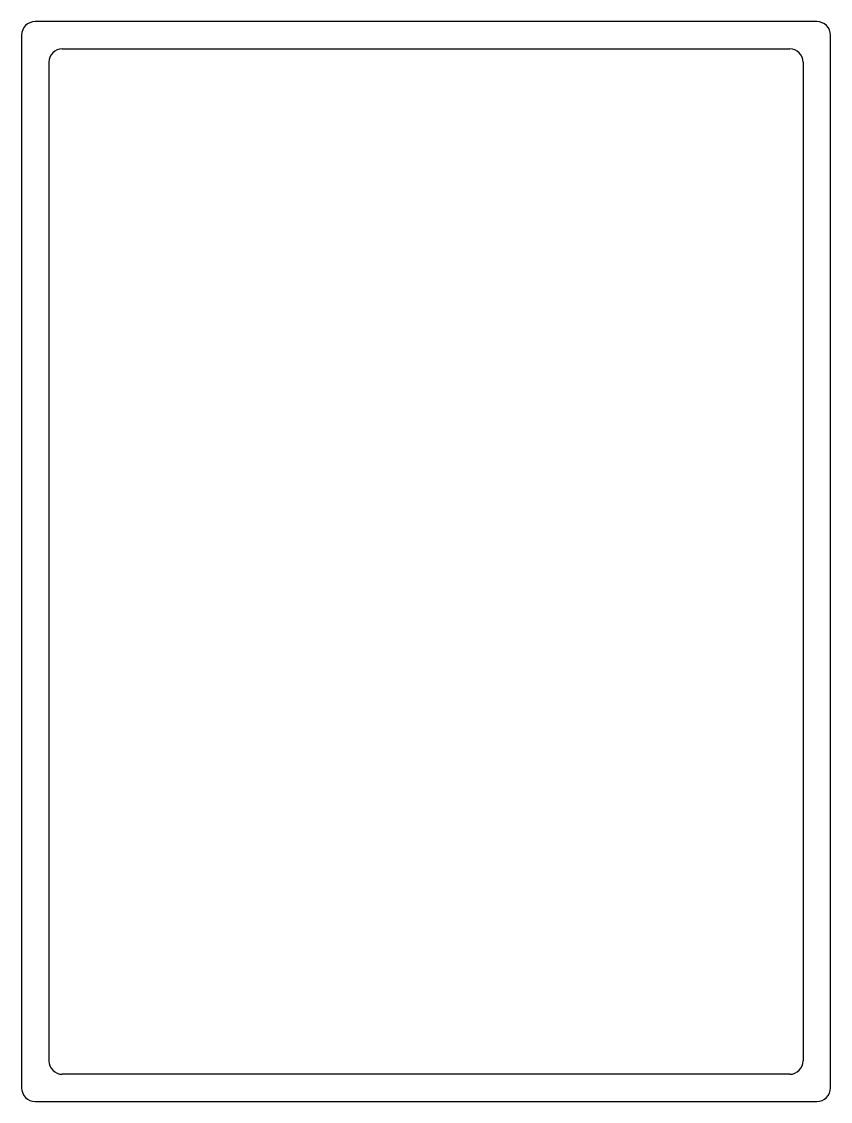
# Model space of a CAD drawing. Header units: millimetres. Extents: x -50 to 248, y -376 to 22.
import ezdxf

# ---------------------------------------------------------------- set-up
doc = ezdxf.new("R2010")
doc.units = ezdxf.units.MM

msp = doc.modelspace()

# ---------------------------------------------------------------- linework, layer by layer
at = {"color": 7, "linetype": 'Continuous', "lineweight": 25}
for p, q in [((243.2, 21.53), (-44.8, 21.53)), ((-49.8, 16.53), (-49.8, -371.47)), ((248.2, -371.47), (248.2, 16.53)), ((-34.8, 11.53), (233.2, 11.53)), ((-39.8, 6.53), (-39.8, -361.47)), ((238.2, 6.53), (238.2, -361.47)), ((233.2, -366.47), (-34.8, -366.47)), ((-44.8, -376.47), (243.2, -376.47))]:
    msp.add_line(p, q, dxfattribs=at)
for centre, start, end in [((-44.8, 16.53), 90, 180), ((243.2, 16.53), 0, 90), ((-34.8, 6.53), 90, 180), ((233.2, 6.53), 0, 90), ((-34.8, -361.47), 180, 270), ((233.2, -361.47), 270, 0), ((-44.8, -371.47), 180, 270), ((243.2, -371.47), 270, 0)]:
    msp.add_arc(centre, 5, start, end, dxfattribs=at)

doc.saveas('drawing.dxf')
